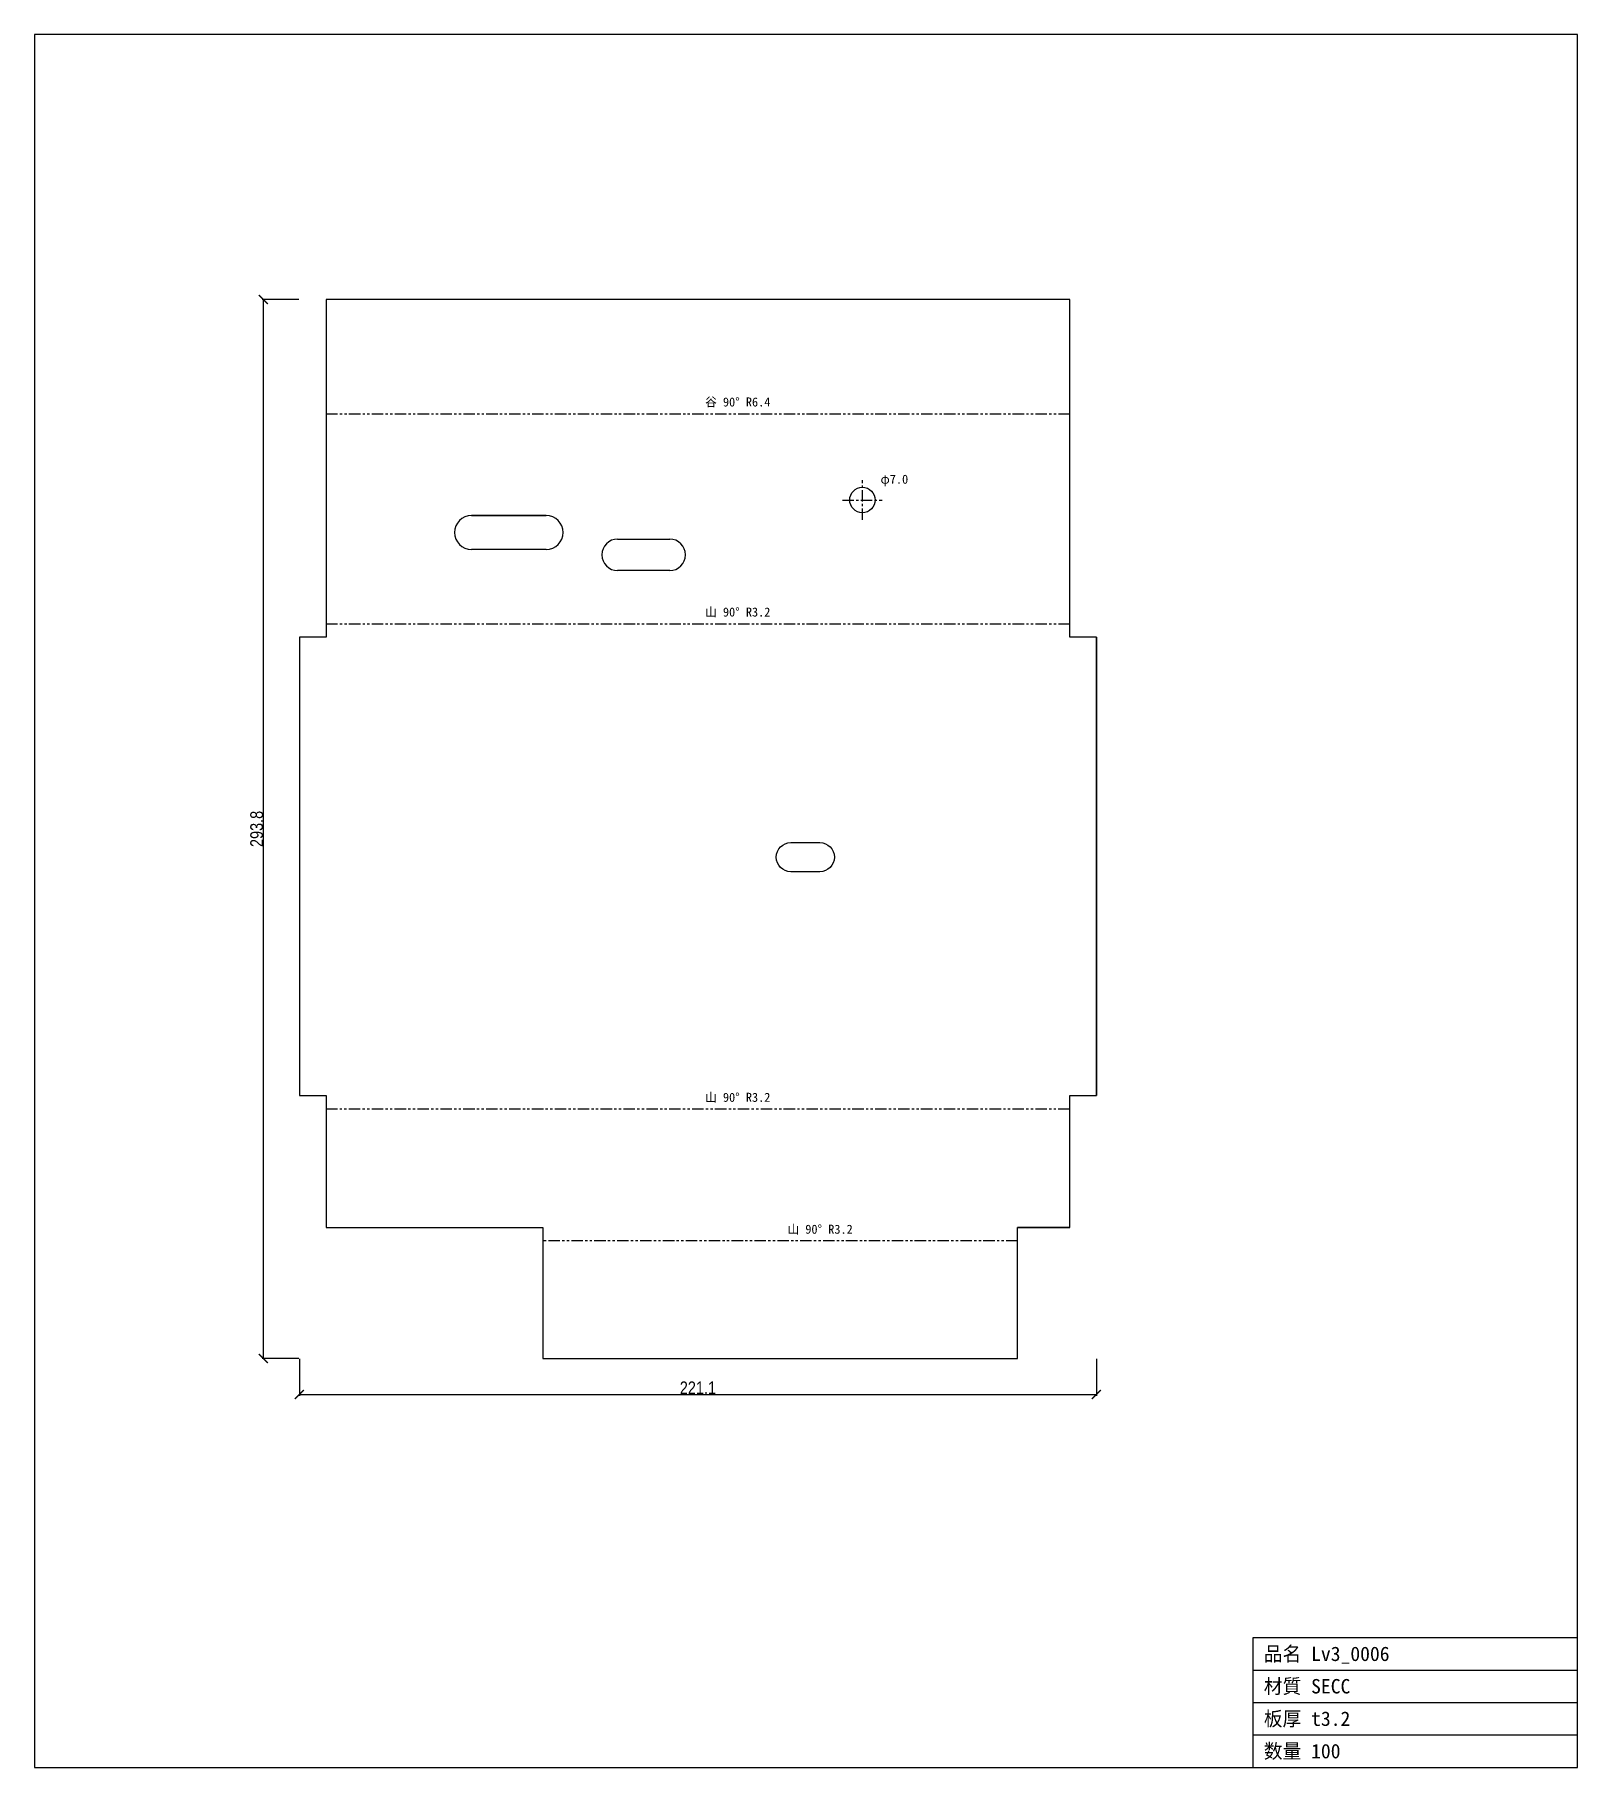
# Model space of a CAD drawing. Header units: millimetres. Extents: x -73 to 355, y -186 to 294.
import ezdxf

# ---------------------------------------------------------------- set-up
doc = ezdxf.new("R2010")
doc.units = ezdxf.units.MM
doc.linetypes.add('CENTER', pattern=[5.08, 3.175, -0.635, 0.635, -0.635])
doc.linetypes.add('PHANTOM', pattern=[6.35, 3.175, -0.635, 0.635, -0.635, 0.635, -0.635])
for name, color, linetype in [('11', 7, 'Continuous'), ('12', 7, 'Continuous'), ('14', 7, 'Continuous'), ('15', 7, 'Continuous'), ('18', 7, 'Continuous'), ('19', 7, 'Continuous')]:
    doc.layers.add(name, color=color, linetype=linetype)
doc.styles.add('OpenSansCondensed-Light', font='OpenSansCondensed-Light.ttf')
doc.dimstyles.new('EZDXF', dxfattribs={"dimtxt": 0.25, "dimasz": 0.175, "dimexe": 0.375, "dimexo": 0.125, "dimgap": 0.1, "dimtad": 1, "dimlfac": 100, "dimzin": 12, "dimdsep": 46, "dimtxsty": 'OpenSansCondensed-Light', "dimblk": 'ARCHTICK', "dimcen": 2.5, "dimazin": 3, "dimtfac": 0.5, "dimtmove": 2, "dimatfit": 3})

# ---------------------------------------------------------------- blocks, each defined once
blk = doc.blocks.new('_ARCHTICK')
at = {"color": 0, "linetype": 'BYBLOCK', "const_width": 0.15}
blk.add_lwpolyline([(-0.5, -0.5), (0.5, 0.5)], dxfattribs=at)

msp = doc.modelspace()

# ---------------------------------------------------------------- linework, layer by layer
at = {"layer": '11', "color": 7, "linetype": 'CONTINUOUS'}
for p, q in [((354.6, 294.33), (-73.46, 294.33)), ((-73.46, 294.33), (-73.46, -186.43)), ((354.6, -186.43), (354.6, 294.33)), ((264.6, -186.43), (264.6, -150.43)), ((264.6, -150.43), (354.6, -150.43)), ((264.6, -159.43), (354.6, -159.43)), ((264.6, -168.43), (354.6, -168.43)), ((264.6, -177.43), (354.6, -177.43)), ((-73.46, -186.43), (354.6, -186.43))]:
    msp.add_line(p, q, dxfattribs=at)
at = {"layer": '12', "color": 1, "linetype": 'CENTER'}
for p, q in [((156.22, 159.68), (156.22, 170.73)), ((150.69, 165.21), (161.74, 165.21))]:
    msp.add_line(p, q, dxfattribs=at)
at = {"layer": '15', "color": 3, "linetype": 'PHANTOM'}
for p, q in [((7.4, 189.16), (213.74, 189.16)), ((7.4, 130.88), (213.74, 130.88)), ((213.74, -3.77), (7.4, -3.77)), ((199.29, -40.37), (67.54, -40.37))]:
    msp.add_line(p, q, dxfattribs=at)
at = {"layer": '19', "color": 7, "linetype": 'CONTINUOUS'}
for p, q in [((213.74, 220.87), (7.4, 220.87)), ((7.4, 220.87), (7.4, 191.57)), ((213.74, 193.47), (213.74, 220.87)), ((213.74, 158.58), (213.74, 193.47)), ((7.4, 191.57), (7.4, 127.11)), ((47.74, 160.89), (53.11, 160.9)), ((68.49, 160.89), (47.74, 160.89)), ((53.11, 160.89), (63, 160.89)), ((63, 160.89), (68.49, 160.89)), ((88.31, 154.37), (102.76, 154.37)), ((213.74, 127.11), (213.74, 158.58)), ((68.49, 151.49), (47.74, 151.49)), ((102.76, 145.63), (88.31, 145.63)), ((7.4, 127.11), (0, 127.11)), ((0, 127.11), (0, 88.47)), ((221.14, 127.11), (213.74, 127.11)), ((221.14, 0), (221.13, 127.11)), ((221.14, 127.11), (221.14, 0)), ((0, 88.47), (0, 0)), ((0, 0), (7.4, 0)), ((7.4, 0), (7.4, -36.6)), ((213.74, -36.6), (213.74, 0)), ((213.74, 0), (218.05, 0)), ((218.05, 0), (221.14, 0)), ((7.4, -36.6), (67.54, -36.6)), ((67.54, -36.6), (67.54, -72.98)), ((199.29, -72.97), (199.29, -36.6)), ((199.29, -36.6), (213.74, -36.6)), ((213.74, -36.6), (199.29, -36.6)), ((67.54, -72.97), (199.29, -72.97))]:
    msp.add_line(p, q, dxfattribs=at)
msp.add_lwpolyline([(136.37, 70.17), (144.41, 70.17, -1), (144.41, 62.08), (136.37, 62.08, -1)], format="xyb", close=True, dxfattribs=at)
msp.add_circle((156.22, 165.21), 3.52, dxfattribs=at)
msp.add_circle((156.22, 165.21), 3.52, dxfattribs=at)
for centre, radius, start, end in [((47.74, 156.19), 4.7, 90, -90), ((68.49, 156.19), 4.7, -90, 90), ((88.31, 150), 4.37, 90, -90), ((102.76, 150), 4.37, -90, 90)]:
    msp.add_arc(centre, radius, start, end, dxfattribs=at)

# ---------------------------------------------------------------- texts
at = {"layer": '18', "color": 2}
for s, height, p in [('谷 90° R6.4', 2.5, (112.57, 191.16)), ('φ7.0', 2.5, (161.24, 169.73)), ('山 90° R3.2', 2.5, (112.57, 132.88)), ('山 90° R3.2', 2.5, (112.57, -1.77)), ('山 90° R3.2', 2.5, (135.42, -38.37)), ('品名 Lv3_0006', 4, (267.6, -156.93)), ('材質 SECC', 4, (267.6, -165.93)), ('板厚 t3.2', 4, (267.6, -174.93)), ('数量 100', 4, (267.6, -183.93))]:
    msp.add_text(s, height=height, dxfattribs=at).set_placement(p)

# ---------------------------------------------------------------- dimensions: what is measured, and where the dimension line sits
at = {"layer": '14', "color": 2}
msp.add_linear_dim(base=(-10, -72.97), p1=(0, -72.97), p2=(0, 220.87), angle=90, dimstyle='EZDXF', override={"dimtxt": 3.5, "dimasz": 2.5, "dimdec": 1, "dimlfac": 1}, dxfattribs=at).render()
msp.add_linear_dim(base=(0, -82.97), p1=(0, -72.97), p2=(221.14, -72.97), dimstyle='EZDXF', override={"dimtxt": 3.5, "dimasz": 2.5, "dimdec": 1, "dimlfac": 1}, dxfattribs=at).render()

doc.saveas('drawing.dxf')
